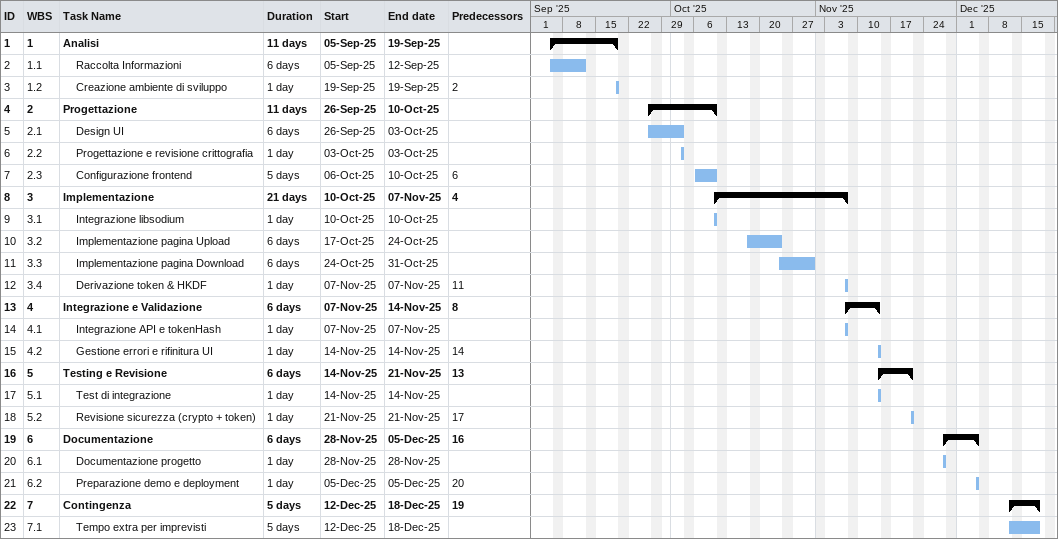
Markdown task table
| ID | WBS | Task | Duration | Start | Finish | Predecessors |
|---|---|---|---|---|---|---|
| 1 | 1 | **Analisi** | 11d | 2025-09-05 | 2025-09-19 |  |
| 2 | 1.1 | Raccolta Informazioni | 6d | 2025-09-05 | 2025-09-12 |  |
| 3 | 1.2 | Creazione ambiente di sviluppo | 1d | 2025-09-19 | 2025-09-19 | 2 |
| 4 | 2 | **Progettazione** | 11d | 2025-09-26 | 2025-10-10 |  |
| 5 | 2.1 | Design UI | 6d | 2025-09-26 | 2025-10-03 |  |
| 6 | 2.2 | Progettazione e revisione crittografia | 1d | 2025-10-03 | 2025-10-03 |  |
| 7 | 2.3 | Configurazione frontend | 5d | 2025-10-06 | 2025-10-10 | 6 |
| 8 | 3 | **Implementazione** | 21d | 2025-10-10 | 2025-11-07 | 4 |
| 9 | 3.1 | Integrazione libsodium | 1d | 2025-10-10 | 2025-10-10 |  |
| 10 | 3.2 | Implementazione pagina Upload | 6d | 2025-10-17 | 2025-10-24 |  |
| 11 | 3.3 | Implementazione pagina Download | 6d | 2025-10-24 | 2025-10-31 |  |
| 12 | 3.4 | Derivazione token & HKDF | 1d | 2025-11-07 | 2025-11-07 | 11 |
| 13 | 4 | **Integrazione e Validazione** | 6d | 2025-11-07 | 2025-11-14 | 8 |
| 14 | 4.1 | Integrazione API e tokenHash | 1d | 2025-11-07 | 2025-11-07 |  |
| 15 | 4.2 | Gestione errori e rifinitura UI | 1d | 2025-11-14 | 2025-11-14 | 14 |
| 16 | 5 | **Testing e Revisione** | 6d | 2025-11-14 | 2025-11-21 | 13 |
| 17 | 5.1 | Test di integrazione | 1d | 2025-11-14 | 2025-11-14 |  |
| 18 | 5.2 | Revisione sicurezza (crypto + token) | 1d | 2025-11-21 | 2025-11-21 | 17 |
| 19 | 6 | **Documentazione** | 6d | 2025-11-28 | 2025-12-05 | 16 |
| 20 | 6.1 | Documentazione progetto | 1d | 2025-11-28 | 2025-11-28 |  |
| 21 | 6.2 | Preparazione demo e deployment | 1d | 2025-12-05 | 2025-12-05 | 20 |
| 22 | 7 | **Contingenza** | 5d | 2025-12-12 | 2025-12-18 | 19 |
| 23 | 7.1 | Tempo extra per imprevisti | 5d | 2025-12-12 | 2025-12-18 |  |
